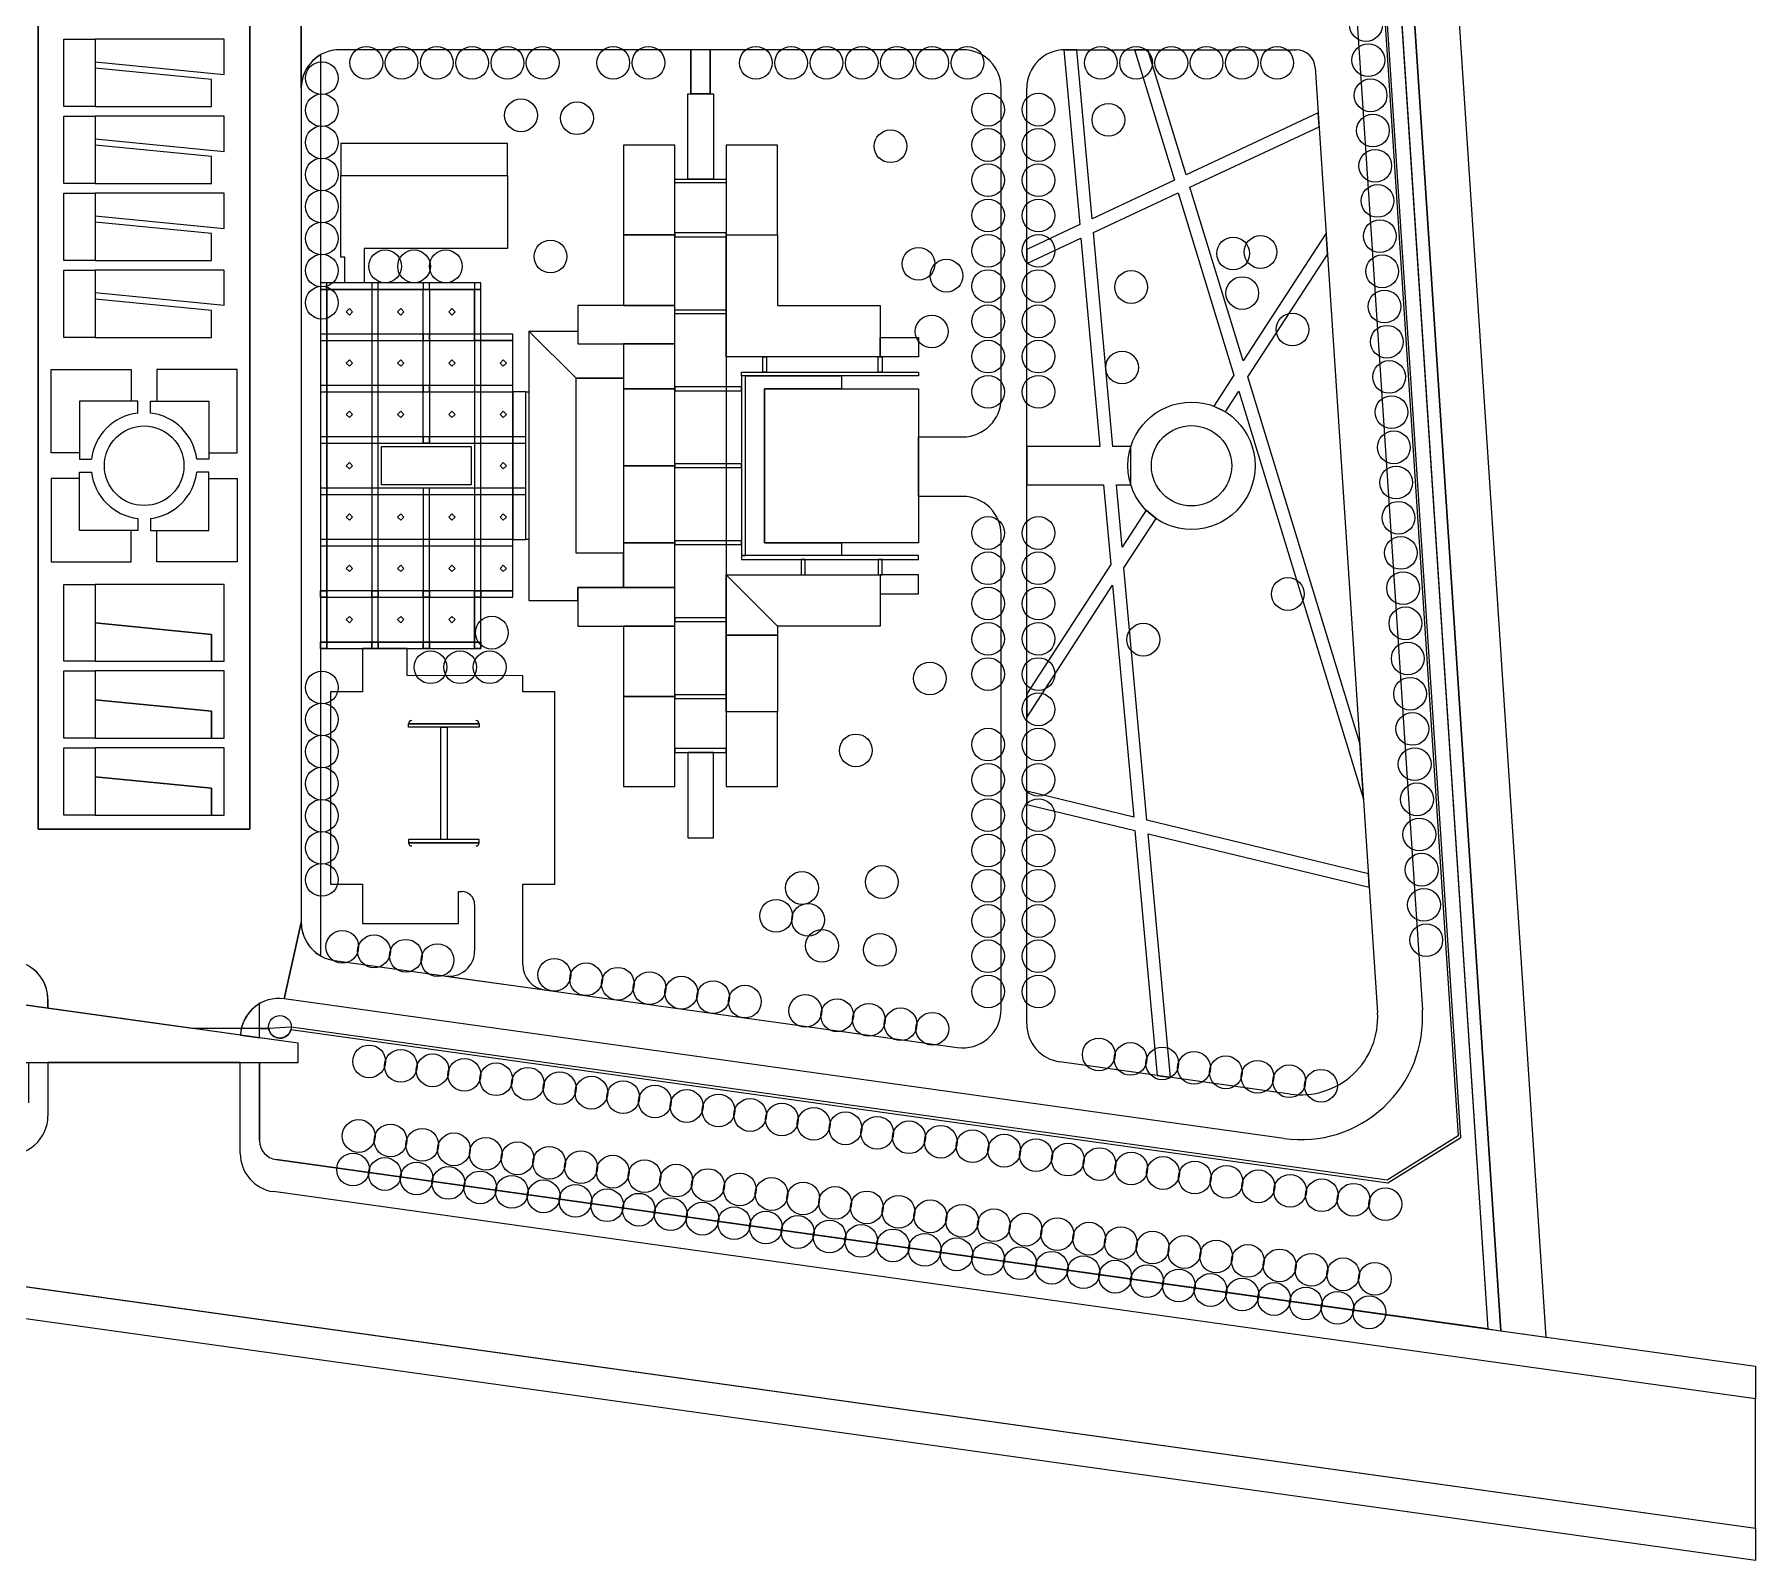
# Model space of a CAD drawing. Header units: metres. Extents: x -15673 to 64769, y -87680 to 34131.
# Drawn here: x 37935 to 64769, y -87680 to -63884 of the extents above; entities that cross this region are included whole.
import ezdxf

# ---------------------------------------------------------------- set-up
doc = ezdxf.new("R2010")
doc.units = ezdxf.units.M
for name, color, linetype, lineweight in [('11', 7, 'Continuous', 13), ('14', 7, 'Continuous', 13), ('16', 7, 'Continuous', 13), ('17', 7, 'Continuous', 13), ('27', 7, 'Continuous', 13), ('29', 7, 'Continuous', 13), ('39', 7, 'Continuous', 13), ('41', 7, 'Continuous', 13), ('42', 7, 'Continuous', 13), ('43', 7, 'Continuous', 13), ('44', 7, 'Continuous', 13), ('9', 7, 'Continuous', 13)]:
    doc.layers.add(name, color=color, linetype=linetype, lineweight=lineweight)

msp = doc.modelspace()

# ---------------------------------------------------------------- linework, layer by layer
at = {"layer": '11'}
for centre in [(58694.942, -63736.411), (43109.188, -64326.466), (43659.188, -64326.466), (44209.188, -64326.466), (44759.188, -64326.466), (45309.188, -64326.466), (45859.188, -64326.466), (46959.188, -64326.466), (47509.188, -64326.466), (49183.188, -64326.466), (49733.188, -64326.466), (50283.188, -64326.466), (50833.188, -64326.466), (51383.188, -64326.466), (51933.188, -64326.466), (52483.188, -64326.466), (54560.188, -64326.466), (55110.188, -64326.466), (55660.188, -64326.466), (56210.188, -64326.466), (56760.188, -64326.466), (57310.188, -64326.466), (58731.105, -64285.221), (42415.759, -64566.611), (58767.268, -64834.03), (42415.759, -65066.611), (45521.188, -65145.466), (46394.188, -65191.466), (52804.188, -65057.466), (53588.188, -65057.466), (54679.188, -65214.466), (58803.432, -65382.84), (42415.759, -65566.611), (51282.188, -65627.466), (52804.188, -65607.466), (53588.188, -65607.466), (58839.595, -65931.65), (42415.759, -66066.611), (52804.188, -66157.466), (53588.188, -66157.466), (58875.758, -66480.46), (42415.759, -66566.611), (52804.188, -66707.466), (53588.188, -66707.466), (42415.759, -67066.611), (58911.922, -67029.27), (52804.188, -67257.466), (53588.188, -67257.466), (56624.188, -67300.466), (57051.188, -67276.466), (42415.759, -67566.611), (43404.024, -67500.185), (43853.413, -67500.185), (44348.391, -67500.185), (45980.188, -67347.466), (51718.188, -67461.466), (58948.085, -67578.08), (52154.188, -67645.466), (52804.188, -67807.466), (53588.188, -67807.466), (55034.188, -67822.466), (42415.759, -68066.611), (56766.188, -67916.466), (58984.248, -68126.889), (52804.188, -68357.466), (53588.188, -68357.466), (51924.188, -68516.466), (57549.188, -68485.466), (59020.412, -68675.699), (52804.188, -68907.466), (53588.188, -68907.466), (54892.188, -69078.466), (52804.188, -69457.466), (53588.188, -69457.466), (59056.575, -69224.509), (59092.738, -69773.319), (59128.901, -70322.129), (59165.065, -70870.938), (59201.228, -71419.748), (52804.188, -71657.466), (53588.188, -71657.466), (59237.391, -71968.558), (52804.188, -72207.466), (53588.188, -72207.466), (57477.188, -72609.466), (59273.555, -72517.368), (52804.188, -72757.466), (53588.188, -72757.466), (45065.229, -73212.062), (59309.718, -73066.178), (52804.188, -73307.466), (53588.188, -73307.466), (55224.188, -73320.466), (44110.118, -73751.514), (44571.436, -73751.514), (45032.755, -73751.514), (59345.881, -73614.988), (51894.188, -73927.466), (52804.188, -73857.466), (53588.188, -73857.466), (42415.759, -74066.611), (59382.044, -74163.797), (42415.759, -74566.611), (53588.188, -74407.466), (59418.208, -74712.607), (42415.759, -75066.611), (50742.188, -75047.466), (52804.188, -74957.466), (53588.188, -74957.466), (59454.371, -75261.417), (42415.759, -75566.611), (52804.188, -75507.466), (53588.188, -75507.466), (59490.534, -75810.227), (42415.759, -76066.611), (52804.188, -76057.466), (53588.188, -76057.466), (59526.698, -76359.037), (42415.759, -76566.611), (52804.188, -76607.466), (53588.188, -76607.466), (59562.861, -76907.846), (42415.759, -77066.611), (49902.188, -77192.466), (51147.188, -77099.466), (52804.188, -77157.466), (53588.188, -77157.466), (59599.024, -77456.656), (49498.188, -77627.466), (49996.188, -77689.466), (52804.188, -77707.466), (53588.188, -77707.466), (59635.188, -78005.466), (42734.071, -78110.375), (43229.205, -78179.961), (43724.339, -78249.548), (44219.473, -78319.134), (50214.188, -78094.466), (51116.188, -78156.466), (52804.188, -78257.466), (53588.188, -78257.466), (46040.141, -78546.647), (46535.275, -78616.234), (47030.409, -78685.82), (47525.544, -78755.407), (48020.678, -78824.993), (52804.188, -78807.466), (53588.188, -78807.466), (48515.812, -78894.58), (49010.946, -78964.166), (49954.1, -79109.244), (50449.234, -79178.831), (50944.368, -79248.417), (51439.502, -79318.004), (51934.636, -79387.59), (43152.635, -79896.871), (54528.389, -79788.847), (55023.523, -79858.433), (55518.657, -79928.02), (43647.769, -79966.458), (44142.903, -80036.044), (44638.037, -80105.631), (45133.171, -80175.217), (56013.791, -79997.606), (56508.925, -80067.193), (57004.059, -80136.779), (57499.193, -80206.366), (45628.305, -80244.804), (46123.439, -80314.39), (46618.573, -80383.977), (47113.707, -80453.563), (57994.327, -80275.952), (47608.841, -80523.15), (48103.975, -80592.737), (48599.109, -80662.323), (49094.243, -80731.91), (49589.377, -80801.496), (50084.511, -80871.083), (50579.645, -80940.669), (51074.779, -81010.256), (42990.19, -81059.69), (43485.324, -81129.277), (43980.458, -81198.863), (44475.592, -81268.45), (51569.913, -81079.842), (52065.047, -81149.429), (52560.181, -81219.016), (53055.315, -81288.602), (44970.727, -81338.036), (45465.861, -81407.623), (45960.995, -81477.21), (46456.129, -81546.796), (53550.449, -81358.189), (54045.583, -81427.775), (54540.718, -81497.362), (42902.9, -81582.997), (43398.034, -81652.583), (43893.168, -81722.17), (44388.303, -81791.756), (46951.263, -81616.383), (47446.397, -81685.969), (47941.531, -81755.556), (48436.665, -81825.142), (55035.852, -81566.948), (55530.986, -81636.535), (56026.12, -81706.121), (56521.254, -81775.708), (44883.437, -81861.343), (45378.571, -81930.93), (45873.705, -82000.516), (46368.839, -82070.103), (48931.799, -81894.729), (49426.933, -81964.315), (49922.067, -82033.902), (57016.388, -81845.294), (57511.522, -81914.881), (58006.656, -81984.468), (58501.79, -82054.054), (46863.973, -82139.689), (47359.107, -82209.276), (47854.241, -82278.862), (48349.375, -82348.449), (50417.201, -82103.488), (50912.335, -82173.075), (51407.469, -82242.662), (51902.603, -82312.248), (58996.924, -82123.641), (48844.509, -82418.035), (49339.643, -82487.622), (49834.777, -82557.208), (50329.911, -82626.795), (52397.737, -82381.835), (52892.871, -82451.421), (53388.005, -82521.008), (53883.139, -82590.594), (50825.045, -82696.382), (51320.179, -82765.968), (51815.313, -82835.555), (52310.447, -82905.141), (54378.273, -82660.181), (54873.407, -82729.767), (55368.541, -82799.354), (55863.675, -82868.941), (52805.581, -82974.728), (53300.715, -83044.314), (53795.849, -83113.901), (56358.809, -82938.527), (56853.943, -83008.114), (57349.077, -83077.7), (57844.211, -83147.287), (54290.983, -83183.487), (54786.117, -83253.074), (55281.251, -83322.661), (55776.385, -83392.247), (58339.345, -83216.873), (58834.479, -83286.46), (56271.519, -83461.834), (56766.653, -83531.42), (57261.787, -83601.007), (57756.921, -83670.593), (58252.055, -83740.18), (58747.19, -83809.766)]:
    msp.add_circle(centre, 255.324, dxfattribs=at)
at = {"layer": '14'}
for p, q in [((44868.747, -74631.691), (43768.747, -74631.691)), ((44868.747, -76487.33), (43768.747, -76487.33))]:
    msp.add_line(p, q, dxfattribs=at)
for points in [[(57459.775, -45050.506), (57632.337, -47667.645), (57932.988, -47667.645), (59033.844, -64363.588), (60134.699, -81059.531), (59026.199, -81748.545), (41939.885, -79361.61), (41588.156, -79381.719), (40387.355, -79381.719), (37446.901, -78970.941), (37446.901, -78703.654), (17180.381, -75872.447), (9853.798, -47559.268), (10153.35, -47559.268), (9731.136, -45927.645)], [(58191.054, -47607.908), (59393.058, -65837.91), (60595.063, -84067.912), (41703.467, -81428.78)], [(41934.351, -79401.225), (59035.011, -81790.165), (60176.191, -81080.838), (57970.438, -47627.645)], [(41444.974, -81131.666), (41444.974, -79913.286), (42044.974, -79913.286), (42044.974, -79613.286), (41444.974, -79529.467), (41444.974, -79381.719), (41588.156, -79381.719)]]:
    msp.add_lwpolyline(points, dxfattribs=at)
for points in [[(38880.144, -64310.159), (40894.974, -64507.53), (40894.974, -63958.821), (38880.144, -63958.821)], [(38880.144, -65510.159), (40894.974, -65707.53), (40894.974, -65158.821), (38880.144, -65158.821)], [(38880.144, -66710.159), (40894.974, -66907.53), (40894.974, -66358.821), (38880.144, -66358.821)], [(38880.144, -67910.159), (40894.974, -68107.53), (40894.974, -67558.821), (38880.144, -67558.821)], [(38880.144, -72458.821), (38880.144, -73060.637), (40694.974, -73238.417), (40694.974, -73658.821), (40894.974, -73658.821), (40894.974, -72458.821)], [(38880.144, -73808.821), (38880.144, -74260.637), (40694.974, -74438.417), (40694.974, -74858.821), (40894.974, -74858.821), (40894.974, -73808.821)], [(43768.747, -74631.691), (44868.747, -74631.691), (44868.747, -74684.511), (43768.747, -74684.511)], [(44268.747, -74684.511), (44368.747, -74684.511), (44368.747, -76434.511), (44268.747, -76434.511)], [(38880.144, -75008.821), (38880.144, -75460.637), (40694.974, -75638.417), (40694.974, -76058.821), (40894.974, -76058.821), (40894.974, -75008.821)], [(43768.747, -76487.33), (44868.747, -76487.33), (44868.747, -76434.511), (43768.747, -76434.511)]]:
    msp.add_lwpolyline(points, close=True, dxfattribs=at)
for centre, radius, start, end in [((43818.747, -74631.691), 50, 90.00015, 179.99985), ((44818.747, -74631.691), 50, 359.99996, 90.00004), ((43818.747, -76487.33), 50, 180.00015, 269.99985), ((44818.747, -76487.33), 50, 269.99996, 0.00004), ((41763.127, -79358.218), 176.542, 187.64978, 345.90056), ((41744.974, -81131.666), 300, 180, 262.04731)]:
    msp.add_arc(centre, radius, start, end, dxfattribs=at)
at = {"layer": '16'}
for p, q in [((42394.974, -64202.175), (42394.974, -78250.007)), ((41444.974, -79529.467), (41444.974, -78996.513)), ((41145.65, -79487.652), (41444.974, -79529.467)), ((41444.974, -79913.286), (41444.974, -81131.666))]:
    msp.add_line(p, q, dxfattribs=at)
for points in [[(58191.054, -47607.908), (60595.063, -84067.912), (60797.36, -84096.173), (58390.187, -47588.17)], [(41294.974, -58807.039), (41294.974, -76276.821), (37994.974, -76276.821), (37994.974, -59321.532)], [(38144.974, -78929.394), (38144.974, -79068.461), (37844.974, -79026.552)], [(37844.974, -80544.931), (37844.974, -79913.286), (38144.974, -79913.286), (38144.974, -80746.873)], [(41144.974, -81333.608), (41144.974, -79913.286), (41444.974, -79913.286)], [(41703.467, -81428.78), (60797.36, -84096.173), (64769.208, -84651.035), (64769.208, -85155.89), (41661.961, -81927.837)]]:
    msp.add_lwpolyline(points, dxfattribs=at)
for points in [[(48169.605, -64808.821), (48469.605, -64808.821), (48469.605, -64121.79), (48169.605, -64121.79)], [(53983.619, -64122.23), (54232.233, -66849.429), (53406.584, -67235.936), (53406.584, -67456.766), (54251.54, -67061.221), (54547.593, -70308.821), (53406.584, -70308.821), (53406.584, -70908.821), (54602.29, -70908.821), (54715.571, -72151.477), (53406.584, -74166.481), (53406.584, -74533.612), (54744.92, -72473.429), (55074.375, -76087.43), (53406.584, -75684.828), (53406.584, -75890.573), (55093.553, -76297.804), (55441.707, -80116.92), (55645.127, -80145.338), (55298.901, -76347.375), (58746.42, -77179.599), (58732.635, -76970.527), (55279.724, -76137.001), (54921.036, -72202.324), (55421.217, -71432.364), (55266.379, -71303.585), (54891.686, -71880.372), (54803.119, -70908.821), (55029.086, -70908.821), (55029.086, -70308.821), (54748.422, -70308.821), (54444.149, -66971.055), (55768.065, -66351.297), (56636.474, -69194.514), (56321.866, -69678.809), (56502.464, -69767.935), (56712.746, -69444.234), (58655.857, -75806.079), (58598.284, -74932.91), (56854.989, -69225.271), (58095.988, -67314.925), (58074.012, -66981.624), (56778.717, -68975.551), (55951.026, -66265.649), (57964.651, -65323.021), (57950.526, -65108.803), (55892.015, -66072.444), (55296.223, -64121.79), (55085.911, -64117.888), (55709.054, -66158.092), (54424.842, -66759.264), (54184.408, -64121.79)], [(64769.208, -87175.311), (64769.208, -87680.167), (11008.172, -80169.819), (11077.266, -79675.497)]]:
    msp.add_lwpolyline(points, close=True, dxfattribs=at)
msp.add_circle((55975.187, -70608.821), 992.526, dxfattribs=at)
for centre, radius, start, end in [((42694.974, -64721.79), 600, 120, 179.99999), ((42694.974, -77730.392), 600, 179.99999, 240), ((37544.974, -78929.394), 600, 0, 60), ((41744.974, -79516.129), 600, 120, 177.27966), ((37544.974, -80746.873), 600, 262.04732, 0), ((41744.974, -81131.666), 300, 180, 262.04731), ((41744.974, -81333.608), 600, 180, 262.04732)]:
    msp.add_arc(centre, radius, start, end, dxfattribs=at)
at = {"layer": '17'}
for points in [[(38880.144, -64410.637), (38880.144, -65008.821), (40694.974, -65008.821), (40694.974, -64588.417)], [(38880.144, -65610.637), (38880.144, -66208.821), (40694.974, -66208.821), (40694.974, -65788.417)], [(38880.144, -66810.637), (38880.144, -67408.821), (40694.974, -67408.821), (40694.974, -66988.417)], [(38880.144, -68010.637), (38880.144, -68608.821), (40694.974, -68608.821), (40694.974, -68188.417)], [(38194.974, -70408.821), (38194.974, -69108.821), (39444.974, -69108.821), (39444.974, -69601.01), (38637.163, -69601.01), (38637.163, -70408.821)], [(41094.974, -70408.821), (41094.974, -69108.821), (39844.974, -69108.821), (39844.974, -69601.01), (40652.785, -69601.01), (40652.785, -70408.821)], [(38194.974, -70808.821), (38194.974, -72108.821), (39444.974, -72108.821), (39444.974, -71616.631), (38637.163, -71616.631), (38637.163, -70808.821)], [(41094.974, -70808.821), (41094.974, -72108.821), (39844.974, -72108.821), (39844.974, -71616.631), (40652.785, -71616.631), (40652.785, -70808.821)], [(38880.144, -73060.637), (38880.144, -73658.821), (40694.974, -73658.821), (40694.974, -73238.417)], [(38880.144, -74260.637), (38880.144, -74858.821), (40694.974, -74858.821), (40694.974, -74438.417)], [(38880.144, -75460.637), (38880.144, -76058.821), (40694.974, -76058.821), (40694.974, -75638.417)]]:
    msp.add_lwpolyline(points, close=True, dxfattribs=at)
at = {"layer": '27'}
for points in [[(47919.605, -66138.821), (48719.605, -66138.821), (48719.605, -75018.821), (47919.605, -75018.821)], [(49319.605, -69408.821), (51719.605, -69408.821), (51719.605, -71808.821), (49319.605, -71808.821)]]:
    msp.add_lwpolyline(points, close=True, dxfattribs=at)
at = {"layer": '29'}
for points in [[(38880.144, -65008.821), (38394.974, -65008.821), (38394.974, -63958.821), (38880.144, -63958.821)], [(38880.144, -66208.821), (38394.974, -66208.821), (38394.974, -65158.821), (38880.144, -65158.821)], [(38880.144, -67408.821), (38394.974, -67408.821), (38394.974, -66358.821), (38880.144, -66358.821)], [(38880.144, -68608.821), (38394.974, -68608.821), (38394.974, -67558.821), (38880.144, -67558.821)], [(43344.974, -70308.821), (44744.974, -70308.821), (44744.974, -70908.821), (43344.974, -70908.821)], [(38880.144, -73658.821), (38394.974, -73658.821), (38394.974, -72458.821), (38880.144, -72458.821)], [(38880.144, -74858.821), (38394.974, -74858.821), (38394.974, -73808.821), (38880.144, -73808.821)], [(38880.144, -76058.821), (38394.974, -76058.821), (38394.974, -75008.821), (38880.144, -75008.821)]]:
    msp.add_lwpolyline(points, close=True, dxfattribs=at)
for points in [[(39544.974, -69787.072), (39544.974, -69601.01), (38637.163, -69601.01), (38637.163, -70508.821), (38823.226, -70508.821)], [(39744.974, -69787.072), (39744.974, -69601.01), (40652.785, -69601.01), (40652.785, -70508.821), (40466.722, -70508.821)], [(39544.974, -71430.569), (39544.974, -71616.631), (38637.163, -71616.631), (38637.163, -70708.821), (38823.226, -70708.821)], [(39744.974, -71430.569), (39744.974, -71616.631), (40652.785, -71616.631), (40652.785, -70708.821), (40466.722, -70708.821)]]:
    msp.add_lwpolyline(points, dxfattribs=at)
for centre, radius in [((39644.974, -70608.821), 620), ((55975.188, -70608.821), 626.245)]:
    msp.add_circle(centre, radius, dxfattribs=at)
for centre, start, end in [((39644.974, -70608.821), 96.93831, 173.06169), ((39644.974, -70608.821), 6.93831, 83.06169), ((39644.974, -70608.82), 186.93831, 263.06169), ((39644.974, -70608.82), 276.93831, 353.06169)]:
    msp.add_arc(centre, 827.811, start, end, dxfattribs=at)
at = {"layer": '39'}
for points in [[(42709.94, -66085.203), (45309.94, -66085.203), (45309.94, -65585.203), (42709.94, -65585.203)], [(48719.605, -67008.821), (49519.605, -67008.821), (49519.605, -65608.821), (48719.605, -65608.821)], [(48719.605, -67008.821), (49519.605, -67008.821), (49519.605, -68108.821), (51119.605, -68108.821), (51119.605, -68908.821), (48719.605, -68908.821)], [(51119.605, -68608.821), (51719.605, -68608.821), (51719.605, -68908.821), (51119.605, -68908.821)], [(49019.605, -69208.821), (50519.605, -69208.821), (50519.605, -69408.821), (49319.605, -69408.821), (49319.605, -71808.821), (50519.605, -71808.821), (50519.605, -72008.821), (49019.605, -72008.821)], [(48719.605, -72308.821), (49519.605, -73108.821), (49519.605, -73248.821), (48719.605, -73248.821)], [(51119.605, -72608.821), (51719.605, -72608.821), (51719.605, -72308.821), (51119.605, -72308.821)], [(49519.605, -74448.821), (48719.605, -74448.821), (48719.605, -73248.821), (49519.605, -73248.821)], [(48719.605, -75608.821), (49519.605, -75608.821), (49519.605, -74448.821), (48719.605, -74448.821)], [(37244.974, -78942.732), (37244.974, -79913.286), (42044.974, -79913.286), (42044.974, -79613.286)]]:
    msp.add_lwpolyline(points, close=True, dxfattribs=at)
msp.add_circle((41763.127, -79358.218), 176.542, dxfattribs=at)
at = {"layer": '41'}
for points in [[(42494.974, -67758.821), (42394.974, -67758.821), (42394.974, -67858.821), (42494.974, -67858.821)], [(43294.974, -67758.821), (43194.974, -67758.821), (43194.974, -67858.821), (43294.974, -67858.821)], [(44094.974, -67758.821), (43994.974, -67758.821), (43994.974, -67858.821), (44094.974, -67858.821)], [(44894.974, -67758.821), (44794.974, -67758.821), (44794.974, -67858.821), (44894.974, -67858.821)], [(42494.974, -68558.821), (42394.974, -68558.821), (42394.974, -68658.821), (42494.974, -68658.821)], [(43294.974, -68558.821), (43194.974, -68558.821), (43194.974, -68658.821), (43294.974, -68658.821)], [(44094.974, -68558.821), (43994.974, -68558.821), (43994.974, -68658.821), (44094.974, -68658.821)], [(44894.974, -68558.821), (44794.974, -68558.821), (44794.974, -68658.821), (44894.974, -68658.821)], [(42494.974, -69358.821), (42394.974, -69358.821), (42394.974, -69458.821), (42494.974, -69458.821)], [(43294.974, -69358.821), (43194.974, -69358.821), (43194.974, -69458.821), (43294.974, -69458.821)], [(44094.974, -69358.821), (43994.974, -69358.821), (43994.974, -69458.821), (44094.974, -69458.821)], [(44894.974, -69358.821), (44794.974, -69358.821), (44794.974, -69458.821), (44894.974, -69458.821)], [(42494.974, -70158.821), (42394.974, -70158.821), (42394.974, -70258.821), (42494.974, -70258.821)], [(43294.974, -70158.821), (43194.974, -70158.821), (43194.974, -70258.821), (43294.974, -70258.821)], [(44094.974, -70158.821), (43994.974, -70158.821), (43994.974, -70258.821), (44094.974, -70258.821)], [(44894.974, -70158.821), (44794.974, -70158.821), (44794.974, -70258.821), (44894.974, -70258.821)], [(42494.974, -70958.821), (42394.974, -70958.821), (42394.974, -71058.821), (42494.974, -71058.821)], [(43294.974, -70958.821), (43194.974, -70958.821), (43194.974, -71058.821), (43294.974, -71058.821)], [(44094.974, -70958.821), (43994.974, -70958.821), (43994.974, -71058.821), (44094.974, -71058.821)], [(44894.974, -70958.821), (44794.974, -70958.821), (44794.974, -71058.821), (44894.974, -71058.821)], [(42494.974, -71758.821), (42394.974, -71758.821), (42394.974, -71858.821), (42494.974, -71858.821)], [(43294.974, -71758.821), (43194.974, -71758.821), (43194.974, -71858.821), (43294.974, -71858.821)], [(44094.974, -71758.821), (43994.974, -71758.821), (43994.974, -71858.821), (44094.974, -71858.821)], [(44894.974, -71758.821), (44794.974, -71758.821), (44794.974, -71858.821), (44894.974, -71858.821)], [(42494.974, -72658.821), (42394.974, -72658.821), (42394.974, -72558.821), (42494.974, -72558.821)], [(43294.974, -72658.821), (43194.974, -72658.821), (43194.974, -72558.821), (43294.974, -72558.821)], [(44094.974, -72658.821), (43994.974, -72658.821), (43994.974, -72558.821), (44094.974, -72558.821)], [(44894.974, -72658.821), (44794.974, -72658.821), (44794.974, -72558.821), (44894.974, -72558.821)], [(42494.974, -73458.821), (42394.974, -73458.821), (42394.974, -73358.821), (42494.974, -73358.821)], [(43294.974, -73458.821), (43194.974, -73458.821), (43194.974, -73358.821), (43294.974, -73358.821)], [(44094.974, -73458.821), (43994.974, -73458.821), (43994.974, -73358.821), (44094.974, -73358.821)], [(44894.974, -73458.821), (44794.974, -73458.821), (44794.974, -73358.821), (44894.974, -73358.821)]]:
    msp.add_lwpolyline(points, close=True, dxfattribs=at)
at = {"layer": '42'}
for points in [[(44894.974, -67758.821), (42394.974, -67758.821), (42394.974, -67858.821), (44894.974, -67858.821)], [(42494.974, -67858.821), (42394.974, -67858.821), (42394.974, -73458.821), (42494.974, -73458.821)], [(43294.974, -67858.821), (43194.974, -67858.821), (43194.974, -73458.821), (43294.974, -73458.821)], [(44094.974, -70258.821), (43994.974, -70258.821), (43994.974, -67858.821), (44094.974, -67858.821)], [(44894.974, -67858.821), (44794.974, -67858.821), (44794.974, -73458.821), (44894.974, -73458.821)], [(42844.974, -68158.821), (42894.974, -68208.821), (42844.974, -68258.821), (42794.974, -68208.821)], [(43644.974, -68158.821), (43694.974, -68208.821), (43644.974, -68258.821), (43594.974, -68208.821)], [(44444.974, -68158.821), (44494.974, -68208.821), (44444.974, -68258.821), (44394.974, -68208.821)], [(45394.974, -68558.821), (42394.974, -68558.821), (42394.974, -68658.821), (45394.974, -68658.821)], [(42844.974, -68958.821), (42894.974, -69008.821), (42844.974, -69058.821), (42794.974, -69008.821)], [(43644.974, -68958.821), (43694.974, -69008.821), (43644.974, -69058.821), (43594.974, -69008.821)], [(44444.974, -68958.821), (44494.974, -69008.821), (44444.974, -69058.821), (44394.974, -69008.821)], [(45244.974, -68958.821), (45294.974, -69008.821), (45244.974, -69058.821), (45194.974, -69008.821)], [(45394.974, -69358.821), (42394.974, -69358.821), (42394.974, -69458.821), (45394.974, -69458.821)], [(45594.974, -69458.821), (45644.974, -69458.821), (45644.974, -71758.821), (45594.974, -71758.821)], [(42844.974, -69758.821), (42894.974, -69808.821), (42844.974, -69858.821), (42794.974, -69808.821)], [(43644.974, -69758.821), (43694.974, -69808.821), (43644.974, -69858.821), (43594.974, -69808.821)], [(44444.974, -69758.821), (44494.974, -69808.821), (44444.974, -69858.821), (44394.974, -69808.821)], [(45244.974, -69758.821), (45294.974, -69808.821), (45244.974, -69858.821), (45194.974, -69808.821)], [(45594.974, -70158.821), (42394.974, -70158.821), (42394.974, -70258.821), (45594.974, -70258.821)], [(42844.974, -70558.821), (42894.974, -70608.821), (42844.974, -70658.821), (42794.974, -70608.821)], [(45244.974, -70558.821), (45294.974, -70608.821), (45244.974, -70658.821), (45194.974, -70608.821)], [(45594.974, -70958.821), (42394.974, -70958.821), (42394.974, -71058.821), (45594.974, -71058.821)], [(44094.974, -70958.821), (43994.974, -70958.821), (43994.974, -73458.821), (44094.974, -73458.821)], [(42844.974, -71358.821), (42894.974, -71408.821), (42844.974, -71458.821), (42794.974, -71408.821)], [(43644.974, -71358.821), (43694.974, -71408.821), (43644.974, -71458.821), (43594.974, -71408.821)], [(44444.974, -71358.821), (44494.974, -71408.821), (44444.974, -71458.821), (44394.974, -71408.821)], [(45244.974, -71358.821), (45294.974, -71408.821), (45244.974, -71458.821), (45194.974, -71408.821)], [(45394.974, -71758.821), (42394.974, -71758.821), (42394.974, -71858.821), (45394.974, -71858.821)], [(42844.974, -72158.821), (42894.974, -72208.821), (42844.974, -72258.821), (42794.974, -72208.821)], [(43644.974, -72158.821), (43694.974, -72208.821), (43644.974, -72258.821), (43594.974, -72208.821)], [(44444.974, -72158.821), (44494.974, -72208.821), (44444.974, -72258.821), (44394.974, -72208.821)], [(45244.974, -72158.821), (45294.974, -72208.821), (45244.974, -72258.821), (45194.974, -72208.821)], [(45394.974, -72558.821), (42394.974, -72558.821), (42394.974, -72658.821), (45394.974, -72658.821)], [(42844.974, -72958.821), (42894.974, -73008.821), (42844.974, -73058.821), (42794.974, -73008.821)], [(43644.974, -72958.821), (43694.974, -73008.821), (43644.974, -73058.821), (43594.974, -73008.821)], [(44444.974, -72958.821), (44494.974, -73008.821), (44444.974, -73058.821), (44394.974, -73008.821)], [(44894.974, -73358.821), (42394.974, -73358.821), (42394.974, -73458.821), (44894.974, -73458.821)]]:
    msp.add_lwpolyline(points, close=True, dxfattribs=at)
at = {"layer": '43'}
for points in [[(42709.94, -66085.203), (45309.94, -66085.203), (45309.94, -67222.774), (43076.287, -67222.774), (43076.287, -67758.821), (42776.287, -67758.821), (42776.287, -67358.821), (42709.94, -67358.821)], [(45394.974, -68658.821), (44794.974, -68658.821), (44794.974, -67858.821), (42494.974, -67858.821), (42494.974, -73358.821), (44794.974, -73358.821), (44794.974, -72558.821), (45394.974, -72558.821)], [(45594.974, -69458.821), (45394.974, -69458.821), (45394.974, -71758.821), (45594.974, -71758.821)]]:
    msp.add_lwpolyline(points, close=True, dxfattribs=at)
at = {"layer": '44'}
for p, q in [((57473.911, -47240.804), (59574.081, -79092.697)), ((42094.974, -64721.79), (42094.974, -63171.79)), ((54006.584, -64121.79), (57604.576, -64121.79)), ((57903.926, -64402.052), (58875.598, -79138.751)), ((53006.584, -69559.47), (53006.584, -64721.79)), ((53406.584, -79310.609), (53406.584, -64721.79)), ((53006.584, -79087.091), (53006.584, -71686.942)), ((44798.309, -77448.991), (44798.309, -78170.288)), ((42611.961, -78324.622), (52323.571, -79681.321)), ((44342.967, -78566.441), (45892.967, -78782.974)), ((57512.172, -80406.162), (53923.571, -79904.839))]:
    msp.add_line(p, q, dxfattribs=at)
for points in [[(58390.187, -47588.17), (60797.36, -84096.173), (61505.402, -84195.085), (54227.272, 26187.481), (53528.789, 26141.426), (53915.146, 20281.804)], [(42094.974, -57939.14), (42094.974, -77730.392), (41827.987, -78921.899)], [(37994.974, -59321.532), (37994.974, -76276.821), (41294.974, -76276.821), (41294.974, -58807.039)], [(52406.584, -64121.79), (48469.605, -64121.79), (48469.605, -64808.821), (48169.605, -64808.821), (48169.605, -64121.79), (42694.974, -64121.79)], [(52406.584, -71086.942), (51719.605, -71086.942), (51719.605, -70159.47), (52406.584, -70159.47)], [(45548.309, -78386.821), (45548.309, -77133.564), (46048.309, -77133.564), (46048.309, -74133.564), (45548.309, -74133.564), (45548.309, -73883.564), (43748.309, -73881.691), (43748.309, -73458.821), (43048.309, -73458.821), (43048.309, -74133.564), (42548.309, -74133.564), (42548.309, -77133.564), (43048.309, -77133.564), (43048.309, -77748.991), (44548.309, -77748.991), (44548.309, -77248.991), (44598.309, -77248.991)], [(57415.323, -81099.43), (41827.987, -78921.899), (42094.974, -77730.392)], [(41145.65, -79487.652), (38144.974, -79068.461), (38144.974, -78929.394)], [(11077.266, -79675.497), (37923.279, -83424.97), (64769.208, -87175.311), (64769.208, -85155.89), (53215.584, -83541.864), (41661.961, -81927.837)], [(41144.974, -81333.608), (41144.974, -79913.286), (38144.974, -79913.286), (38144.974, -80746.873)]]:
    msp.add_lwpolyline(points, dxfattribs=at)
for centre, radius, start, end in [((42694.974, -64721.79), 600, 90, 180), ((52406.584, -64721.79), 600, 0, 90), ((54006.584, -64721.79), 600, 90, 180), ((57604.576, -64421.79), 300, 3.77235, 90), ((52406.584, -69559.47), 600, 270, 0), ((52406.584, -71686.942), 600, 0, 90), ((44598.309, -77448.991), 200, 0, 90), ((42694.974, -77730.392), 600, 180, 262.04732), ((37544.974, -78929.394), 600, 0, 82.04732), ((44398.309, -78170.288), 400, 262.04732, 0), ((45948.309, -78386.821), 400, 180, 262.04732), ((41744.974, -79516.128), 600, 82.04732, 177.27965), ((52406.584, -79087.091), 600, 262.04732, 0), ((57678.198, -79217.703), 1900, 262.04732, 3.77237), ((57678.198, -79217.703), 1200, 262.04732, 3.77237), ((54006.584, -79310.609), 600, 180, 262.04732), ((37544.974, -80746.873), 600, 262.04732, 0), ((41744.974, -81333.608), 600, 180, 262.04732)]:
    msp.add_arc(centre, radius, start, end, dxfattribs=at)
at = {"layer": '9'}
for points in [[(48119.605, -64808.821), (48519.605, -64808.821), (48519.605, -66138.821), (48119.605, -66138.821)], [(47119.605, -67008.821), (47919.605, -67008.821), (47919.605, -65608.821), (47119.605, -65608.821)], [(48719.605, -66198.821), (47919.605, -66198.821), (47919.605, -66138.821), (48719.605, -66138.821)], [(47119.605, -68108.821), (47919.605, -68108.821), (47919.605, -67008.821), (47119.605, -67008.821)], [(47919.605, -67038.821), (48719.605, -67038.821), (48719.605, -66978.821), (47919.605, -66978.821)], [(46406.625, -68708.821), (47919.605, -68708.821), (47919.605, -68108.821), (46406.625, -68108.821)], [(47919.605, -68178.821), (48719.605, -68178.821), (48719.605, -68238.821), (47919.605, -68238.821)], [(45644.974, -68508.821), (45644.974, -72708.821), (46406.625, -72708.821), (46406.625, -72508.821), (47119.605, -72508.821), (47119.605, -71971.505), (46382.29, -71971.505), (46382.29, -69246.136)], [(45644.974, -68508.821), (46406.625, -68508.821), (46406.625, -68708.821), (47119.605, -68708.821), (47119.605, -69246.136), (46382.29, -69246.136)], [(47119.605, -69408.821), (47919.605, -69408.821), (47919.605, -68708.821), (47119.605, -68708.821)], [(49289.605, -68908.821), (49349.605, -68908.821), (49349.605, -69148.821), (49289.605, -69148.821)], [(51089.605, -68908.821), (51149.605, -68908.821), (51149.605, -69148.821), (51089.605, -69148.821)], [(51719.605, -69208.821), (48959.605, -69208.821), (48959.605, -69148.821), (51719.605, -69148.821)], [(49019.605, -69208.821), (48959.605, -69208.821), (48959.605, -72008.821), (49019.605, -72008.821)], [(46382.29, -69246.136), (47119.605, -69246.136), (47119.605, -71971.505), (46382.29, -71971.505)], [(47119.605, -70608.821), (47919.605, -70608.821), (47919.605, -69408.821), (47119.605, -69408.821)], [(48959.605, -69378.821), (47919.605, -69378.821), (47919.605, -69438.821), (48959.605, -69438.821)], [(47119.605, -71808.821), (47919.605, -71808.821), (47919.605, -70608.821), (47119.605, -70608.821)], [(48959.605, -70578.821), (47919.605, -70578.821), (47919.605, -70638.821), (48959.605, -70638.821)], [(47119.605, -72508.821), (47919.605, -72508.821), (47919.605, -71808.821), (47119.605, -71808.821)], [(48959.605, -71778.821), (47919.605, -71778.821), (47919.605, -71838.821), (48959.605, -71838.821)], [(51719.605, -72008.821), (48959.605, -72008.821), (48959.605, -72068.821), (51719.605, -72068.821)], [(49889.605, -72308.821), (49949.605, -72308.821), (49949.605, -72068.821), (49889.605, -72068.821)], [(51089.605, -72308.821), (51149.605, -72308.821), (51149.605, -72068.821), (51089.605, -72068.821)], [(48719.605, -72308.821), (51119.605, -72308.821), (51119.605, -73108.821), (49519.605, -73108.821)], [(46406.625, -73108.821), (47919.605, -73108.821), (47919.605, -72508.821), (46406.625, -72508.821)], [(47919.605, -73038.821), (48719.605, -73038.821), (48719.605, -72978.821), (47919.605, -72978.821)], [(47919.605, -73108.821), (47119.605, -73108.821), (47119.605, -74208.821), (47919.605, -74208.821)], [(47119.605, -75608.821), (47919.605, -75608.821), (47919.605, -74208.821), (47119.605, -74208.821)], [(47919.605, -74238.821), (48719.605, -74238.821), (48719.605, -74178.821), (47919.605, -74178.821)], [(47919.605, -75078.821), (48719.605, -75078.821), (48719.605, -75018.821), (47919.605, -75018.821)], [(48119.605, -76408.821), (48519.605, -76408.821), (48519.605, -75078.821), (48119.605, -75078.821)]]:
    msp.add_lwpolyline(points, close=True, dxfattribs=at)

doc.saveas('drawing.dxf')
